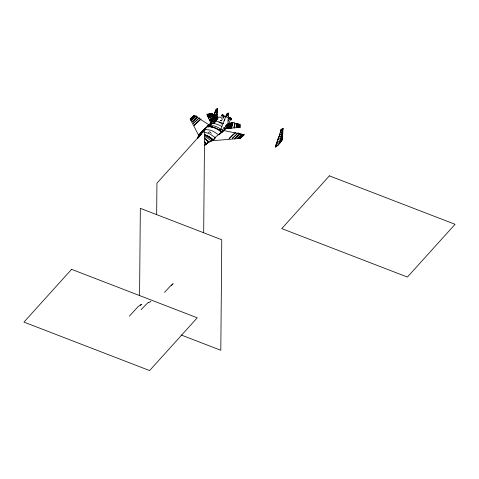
<?xml version="1.0" encoding="UTF-8"?>
<svg xmlns="http://www.w3.org/2000/svg" width="479" height="479" viewBox="0 0 479 479"><rect width="100%" height="100%" fill="white"/><g stroke="black" fill="none" stroke-linecap="round" stroke-linejoin="round"><path stroke-width="0.72" d="M139.575 295.717L140.335 208.341L221.777 239.757L220.813 350.281L181.134 334.977M156.663 214.52L156.938 183.152L204.575 130.39L203.683 232.704M164.542 292.346L170.524 285.879L173.075 283.79M172.997 283.766L171.29 285.759M216.825 119.708L217.556 108.434L215.981 109.218L209.874 126.636M280.766 141.826L282.394 139.646L283.017 128.588L281.454 129.354L275.245 146.993L277.694 145.412L279.628 143.377M224.274 128.073L227.932 124.025L228.591 112.942L226.872 113.673L220.352 130.605M234.345 125.474L234.105 127.899L234.291 126.061M234.327 125.755L234.602 123.001L234.375 125.163M282.784 129.378L283.017 128.588A3.521 2.287 0.5 0 1 282.718 128.773L283.017 128.588A3.982 2.593 0.5 0 0 282.879 128.953L282.802 129.294M230.986 126.013L230.375 128.228L231.285 124.522M282.754 129.534L282.736 129.611M199.935 135.934L198.318 136.216L197.929 137.701M231.974 126.037L231.453 128.132L232.842 122.54L232.064 125.69M198.174 136.778L198.557 135.27M230.896 125.929L230.932 125.785A15.568 1.353 -81.7 0 1 231.261 124.594L231.674 123.319M198.061 137.204L197.797 138.209L197.965 137.563M197.923 137.73L197.815 138.168M231.058 125.767L232.01 122.325L240.302 124.498L240.542 127.33L225.399 128.665L228.549 124.139L231.974 122.438M231.303 124.456L231.573 123.618M229.824 126.007L229.938 125.654M231.471 123.917L231.98 122.42M230.028 125.384L229.16 128.336L230.968 122.869L230.561 123.917M229.962 125.588L230.142 125.055M230.016 125.432L230.597 123.833M230.124 125.103L230.255 124.744M230.165 124.989L230.351 124.48M278.149 144.987A14.544 8.939 2.5 0 1 275.263 147.005L276.144 145.203M230.321 124.558L230.65 123.69M230.674 123.624L230.812 123.277M282.586 130.06L282.089 130.599L282.562 130.108M216.706 116.229L217.963 116.906L216.239 119.75M275.988 145.43L275.886 145.598A13.292 8.167 2.5 0 0 275.245 146.993M211.969 121.63L211.179 122.917L214.239 120.379L217.101 116.696L214.879 118.499M277.575 140.904L276.796 142.586L279.676 140.718L282.55 136.862L280.341 138.497M282.466 130.258C283.388 129.869 281.736 133.138 280.317 132.593L280.305 131.683L280.975 131.036M280.413 142.323L281.119 141.329M213.143 118.876L211.928 120.768L214.694 118.529L217.185 115.229L214.802 117.151M216.765 119.684L216.46 120.217M216.706 119.876L216.083 120.726M280.568 142.101L280.053 142.814M214.251 114.948L213.874 115.499A10.161 6.371 1.8 0 0 213.466 116.391A10.161 6.371 1.8 0 0 214.508 115.744L217.346 112.302L216.37 112.972M280.365 142.395L279.682 143.305M276.982 142.886L276.036 144.742L279.167 142.622L282.466 138.347L280.544 139.826M281.275 141.107L282.394 139.646M224.831 119.606L224.627 119.876A10.161 6.377 1.9 0 0 224.148 120.756M214.323 139L212.442 140.694L240.219 138.443L244.074 134.755L223.699 130.516L223.142 130.929M216.334 120.385L215.706 121.229M279.999 142.886L278.191 144.969M211.706 123.127L210.443 125.007L213.79 122.157L217.023 118.079L214.143 120.516M215.957 120.894L215.311 121.732M213.622 117.175L212.598 118.864L215.101 116.912L217.25 113.984L215.43 115.367M215.574 121.397L214.909 122.229M212.275 121.217L212.598 120.81M278.592 138.018L278.119 138.676A6.916 4.143 3.2 0 0 277.778 139.808A6.916 4.143 3.2 0 0 279.263 139.12L280.61 137.952L282.658 134.952L281.125 136.042M215.179 121.9L214.496 122.726M276.772 144.424L276.371 144.898L276.611 144.61M214.065 123.217L214.634 122.564M213.778 123.54L214.215 123.055M220.118 131.683L221.058 130.641L219.208 129.923M140.449 305.434L141.509 304.261L138.006 306.734L129.336 316.188M141.113 309.679L145.311 305.237A68.725 44.721 0.5 0 1 146.131 304.44L148.191 302.644M279.958 133.671L279.383 135.24L281.395 134.228L282.832 131.809L281.347 132.719M208.126 136.216A12.891 8.478 42.1 0 0 204.335 134.743A12.694 8.347 42.1 0 1 206.198 135.323A12.777 8.4 42.1 0 1 208.054 136.186A14.089 9.263 42.1 0 1 209.862 137.287A16.801 11.047 42.1 0 1 212.101 139.036L213.131 140.102L215.089 138.311M279.437 135.641L278.598 137.467L280.874 136.198L282.748 133.342L281.041 134.473M202.342 130.851L209.054 124.863L194.318 115.559L191.822 117.367A10.4 4.083 -68.2 0 0 190.211 119.109M192.648 116.583L190.217 119.157L198.671 135.383L209.054 124.863M199.102 134.677L211.838 122.079M215.424 112.385L214.55 113.469A7.544 4.682 2.1 0 0 214.233 114.2M241.721 136.659A10.4 3.808 -69.6 0 0 240.219 138.461L243.955 134.707L242.53 134.389M213.269 121.361L213.7 120.936M241.727 136.617L243.398 135.162M199.06 134.713L198.749 135.006A1.958 1.144 3.9 0 0 198.593 135.18M212.844 140.389L212.778 140.455A1.958 1.144 3.9 0 1 212.616 140.587L211.73 140.706M207.479 126.228L208.395 125.36M194.073 115.463L190.217 119.157L194.199 115.511L195.312 116.181M240.219 138.443L244.074 134.755M209.628 124.187L211.191 122.69M208.221 132.408L209.604 131.755L211.251 133.204M226.531 115.643L226.052 116.146A5.976 3.598 3.4 0 0 225.627 116.912A5.976 3.598 3.4 0 0 226.645 116.403L228.507 114.361L227.327 115.038M223.268 118.229L223.783 117.75M219.143 134.635L230.369 124.205L227.902 123.259M223.944 128.378L223.777 128.534A36.53 22.896 2 0 1 222.555 129.587M221.094 131.988L222.011 132.024L230.471 124.259L226.549 124.911M214.772 115.948L215.095 115.655M214.478 121.63L215.514 120.72M219.478 134.33L223.699 130.516M282.137 129.067L280.724 130.27L280.898 130.929L282.059 130.617L280.898 130.929A2.132 1.389 0.5 0 1 281.029 129.599M200.042 135.413L199.156 134.629L200.264 134.461A17.831 11.724 42.1 0 1 200.797 134.419A15.831 10.412 42.1 0 1 201.414 134.407M199.965 135.347L199.144 134.635A20.423 13.43 42.1 0 1 199.563 134.551A19.495 12.819 42.1 0 1 199.971 134.491A18.076 11.885 42.1 0 1 200.797 134.419M215.969 110.883L215.185 111.721A5.976 3.587 3.2 0 0 214.832 112.499A5.976 3.587 3.2 0 0 215.795 111.96L217.478 109.859L216.364 110.577M214.814 121.325L216.047 120.277M205.581 144.508L204.383 145.508M204.299 145.58L207.682 142.922A20.992 14.472 -1.9 0 1 208.874 142.155L209.94 141.706M215.688 120.57L216.586 119.834M243.907 134.743L243.494 135.084M205 144.993L205.329 144.718M216.227 120.127L216.945 119.534M205.473 144.604L205.916 144.233M225.292 126.031L227.932 124.025M205.82 144.329L208.874 142.155L207.191 140.401M192.522 116.774L193.654 115.918M280.646 141.089L281.832 140.137L279.981 141.604M226.717 115.487L227.118 115.188M279.754 141.784L280.347 141.323M194.199 115.511L193.756 115.846M222.867 131.138L216.424 136.281A31.051 12.304 -68 0 0 212.442 140.67L212.287 140.73M216.358 111.607L217.424 110.877M226.687 117.882L228.363 116.798M280.329 136.581L280.724 136.311M211.52 122.72L210.934 123.091L206.802 114.319L211.251 113.289L214.347 114.96M282.4 128.941L282.173 129.055M282.293 128.995L281.508 129.39A3.299 2.144 0.5 0 0 281.125 129.635M212.317 118.517L212.209 118.564A11.161 6.922 -52.5 0 0 209.574 120.199L211.85 119.313M212.892 119.235L210.395 120.582A13.837 8.365 -54 0 0 209.904 120.912L212.293 119.906M212.778 118.313L209.574 120.205A10.873 6.748 -52.5 0 1 212.209 118.57A18.046 11.197 -52.5 0 1 212.921 118.247A15.741 9.772 -52.5 0 0 212.317 118.511M216.598 118.097L217.55 117.696L216.706 117.93M209.91 141.718L212.101 140.808M216.742 117.391L217.963 116.906L217.274 117.056M212.784 118.253L209.281 119.582L213.335 117.487M216.789 116.732L217.292 116.547L216.801 116.642M205.186 144.347L206.365 143.856L205.467 142.676A10.113 6.652 42.1 0 0 204.611 141.73A8.335 5.479 42.1 0 0 204.317 141.449A8.143 5.353 42.1 0 1 204.605 141.73L206.365 143.856L205.377 144.293A9.993 6.568 42.1 0 1 204.767 144.466A10.011 6.58 42.1 0 0 205.377 144.293A11.939 7.85 42.1 0 0 205.641 144.203A12.514 8.227 42.1 0 0 205.892 144.095A13.646 8.969 42.1 0 0 206.138 143.981L206.006 143.359M208.742 142.006L208.12 142.377L208.479 142.281M207.898 141.089L208.874 142.155L208.581 142.251M214.035 116.343L208.557 118.044A8.496 5.694 -47.2 0 1 209.964 117.187L214.071 115.99M208.185 142.365L208.874 142.155M216.61 117.96L217.268 117.774M214.191 115.205L207.952 116.762A6.724 4.748 -42.4 0 1 209.658 115.84L214.197 115.11M216.825 117.157L217.448 117.02M210.389 141.353L211.197 141.185L207.994 138.401L204.778 136.647M204.443 134.773A12.616 8.293 42.1 0 1 207.078 135.695C207.988 136.138 214.67 139.934 212.395 140.143M207.539 142.497L207.162 142.55M199.168 134.617L200.929 134.413M212.317 140.149L213.197 140.03M200.36 134.952L198.599 135.18L199.474 135.976M201.384 132.378L203.168 132.318M211.628 123.205L210.712 123.151L211.628 123.714M222.46 130.659L223.382 130.725L218.807 127.875A21.938 14.424 42.1 0 0 214.221 126.007L208.706 125.061L209.622 125.708M150.945 301.465L150.837 301.465A2.802 1.826 0.5 0 0 150.035 301.902M212.55 123.301L215.305 123.822A21.645 14.232 42.1 0 1 220.807 125.947L221.723 126.438M224.465 128.677L225.381 128.815L223.555 127.546M215.119 120.906L219.711 122.019A23.13 15.208 42.1 0 1 223.376 123.564M204.946 132.467L206.724 132.833A15.112 9.939 42.1 0 1 210.275 134.204L215.586 137.856M241.302 134.138L242.386 134.359M239.71 133.809L240.715 134.018M212.335 127.079L212.179 127.043A21.375 14.059 42.1 0 0 210.94 126.755A23.752 15.615 42.1 0 0 207.341 126.366L207.629 126.582A23.094 15.184 42.1 0 0 208.215 127.007L207.341 126.366L212.85 127.228A20.459 13.454 42.1 0 1 216.52 128.641L222.011 132.024A22.016 14.478 42.1 0 1 221.124 131.982A21.717 14.28 42.1 0 0 221.999 132A21.938 14.424 42.1 0 0 213.113 127.258M213.119 127.306L212.179 127.043A21.381 14.059 42.1 0 0 210.94 126.755A23.627 15.538 42.1 0 0 207.341 126.372L207.629 126.582A23.196 15.256 42.1 0 0 208.209 127.007M212.49 127.127L212.802 127.21M204.749 135.515L209.119 137.683L212.61 140.581M216.819 118.972L217.741 119.331M220.514 120.403L221.436 120.756M205.048 138.748L204.258 138.305L207.784 140.976M204.767 138.581L206.844 140.09M196.414 116.882L197.713 117.702M195.342 116.205L196.234 116.768M226.124 125.121L227.956 126.36A49.918 32.823 42.1 0 1 227.034 126.139M205.557 139.084L208.233 141.437M218.807 134.934L213.406 131.408A17.406 11.448 42.1 0 0 209.796 130.019L204.365 129.366L205.263 130.084M198.318 136.216L199.114 137M236.225 125.288L236.159 123.408L236.321 126.121A6.724 0.383 -87.4 0 1 236.321 127.701L236.267 126.36M198.665 135.359A31.051 11.262 -69.8 0 1 202.342 130.869M218.789 122.923A2.066 1.359 42.1 0 1 221.855 124.199M148.173 302.632A2.599 1.694 0.5 0 1 148.957 302.387L149.065 302.351A2.383 1.551 0.5 0 0 149.867 302.039M218.328 129.312A2.132 1.401 42.1 0 1 220.681 130.671M228.998 119.145A0.934 0.611 42.1 0 1 230.076 120.175M227.782 120.037A2.024 1.335 42.1 0 1 229.453 121.792A2.024 1.335 42.1 0 1 228.705 123.235M229.028 118.582A1.371 0.898 42.1 0 1 229.956 117.774A1.371 0.898 42.1 0 1 231.339 119.032A1.371 0.898 42.1 0 1 230.603 120.019M229.148 118.547A1.221 0.802 42.1 0 1 230.01 117.9A1.221 0.802 42.1 0 1 231.207 118.99A1.221 0.802 42.1 0 1 230.633 119.9M229.279 118.337A1.215 0.796 42.1 0 1 230.237 117.786A1.215 0.796 42.1 0 1 231.357 118.966A1.215 0.796 42.1 0 1 230.615 119.744M229.543 118.289A0.934 0.611 42.1 0 1 230.692 118.247A0.934 0.611 42.1 0 1 230.932 119.445M210.407 126.707A2.132 1.401 42.1 0 1 212.766 127.163A21.878 14.388 42.1 0 1 221.999 132.042M221.723 116.325A0.934 0.611 42.1 0 1 222.747 117.349M218.693 118.079A2.024 1.335 42.1 0 1 220.418 117.199A2.024 1.335 42.1 0 1 222.19 119.355A2.024 1.335 42.1 0 1 220.556 120.337M221.693 115.678A1.371 0.898 42.1 0 1 222.687 114.96A1.371 0.898 42.1 0 1 224.016 116.229A1.371 0.898 42.1 0 1 223.28 117.193M221.819 115.655A1.221 0.802 42.1 0 1 223.388 115.439A1.221 0.802 42.1 0 1 223.436 117.062M221.963 115.649A1.215 0.796 42.1 0 1 222.765 114.93A1.215 0.796 42.1 0 1 223.992 116.002A1.215 0.796 42.1 0 1 223.43 116.924M222.232 115.421A0.934 0.611 42.1 0 1 223.489 115.535A0.934 0.611 42.1 0 1 223.43 116.684M213.191 140.036A17.915 11.777 42.1 0 0 209.868 137.281A13.963 9.179 42.1 0 0 208.054 136.186M205.91 143.233A12.837 8.442 42.1 0 0 205.665 142.922A10.58 6.957 42.1 0 0 204.611 141.73M229.986 125.516A20.603 2.275 -80.8 0 0 229.872 125.863A18.591 2.054 -80.8 0 0 229.752 126.228A16.939 1.874 -80.8 0 0 229.639 126.612A15.094 1.671 -80.8 0 0 229.399 127.438A14.34 1.587 -80.8 0 0 229.279 127.875A13.634 1.509 -80.8 0 0 229.16 128.336A13.472 1.491 -80.8 0 1 229.393 127.456A15.46 1.706 -80.8 0 1 229.639 126.612M230.375 128.222A11.011 0.958 -81.7 0 1 230.932 125.791M230.932 125.767A17.957 1.563 -81.7 0 1 231.441 124.031M228.082 128.025L227.944 128.444L229.932 123.414L228.082 128.025M226.789 128.174L226.621 128.558L229.213 123.792L226.789 128.174M217.532 108.901L216.161 110.667A4.245 2.545 3.2 0 1 215.316 111.104A4.245 2.545 3.2 0 1 215.586 110.439L217.532 108.901M228.561 113.403L227.04 115.122A4.245 2.551 3.4 0 1 226.16 115.535A4.245 2.551 3.4 0 1 226.477 114.876L228.561 113.403M193.69 123.025L193.306 123.546L199.294 117.816L193.69 123.025M232.632 138.048L232.243 138.569L238.237 132.839L232.632 138.048M190.977 119.72L190.702 120.091L194.995 115.984L190.977 119.72M238.889 138.203L238.614 138.575L242.955 134.479L238.889 138.203M192.809 121.486L192.468 121.941L197.779 116.864L192.809 121.486M234.824 138.449L234.482 138.91L239.799 133.827L234.824 138.449M191.959 119.995L191.66 120.397L196.318 115.936L191.959 119.995M237.434 138.293L237.135 138.694L241.793 134.24L237.434 138.293M194.863 124.714L194.282 125.426L201.072 118.942L198.037 121.319A24.68 9.37 -68.9 0 0 196.821 122.486L194.863 124.714M229.603 138.114L229.028 138.826L235.812 132.342L232.776 134.719A24.68 9.37 -68.9 0 0 231.567 135.886L229.603 138.114M71.587 269.336L23.95 322.098L149.604 370.566L197.24 317.805L71.587 269.336M329.396 175.841L281.76 228.603L407.413 277.066L455.05 224.304L329.396 175.841M210.395 120.582L209.904 120.912A13.693 8.275 -54 0 1 210.383 120.588A14.328 8.658 -54 0 1 210.862 120.289A15.759 9.526 -54 0 1 211.832 119.744A16.663 10.071 -54 0 1 212.311 119.505A18.196 10.999 -54 0 1 212.796 119.283L212.329 119.493A17.094 10.334 -54 0 0 211.832 119.744A15.358 9.287 -54 0 0 210.862 120.289A15.208 9.197 -54 0 0 210.383 120.588M208 115.744L207.599 116.002L213.772 114.649L209.185 115.158A5.664 4.101 -39.6 0 0 208 115.744M208.365 114.277L208.048 114.409A5.155 3.664 -41.8 0 0 207.096 114.936L212.059 113.727L208.365 114.277M209.083 114.535L208.73 114.655A5.359 3.88 -39.4 0 0 207.305 115.379L212.88 114.17L209.083 114.535M237.225 123.833L237.626 127.588L237.614 127.169A5.664 0.521 -88.7 0 0 237.56 126.103L237.225 123.833M238.326 124.115L238.704 127.492A5.359 0.503 -88.8 0 0 238.638 126.187L238.326 124.115M239.314 124.366L239.476 127.426A5.155 0.335 -87.7 0 0 239.47 126.522L239.314 124.366"/></g></svg>
